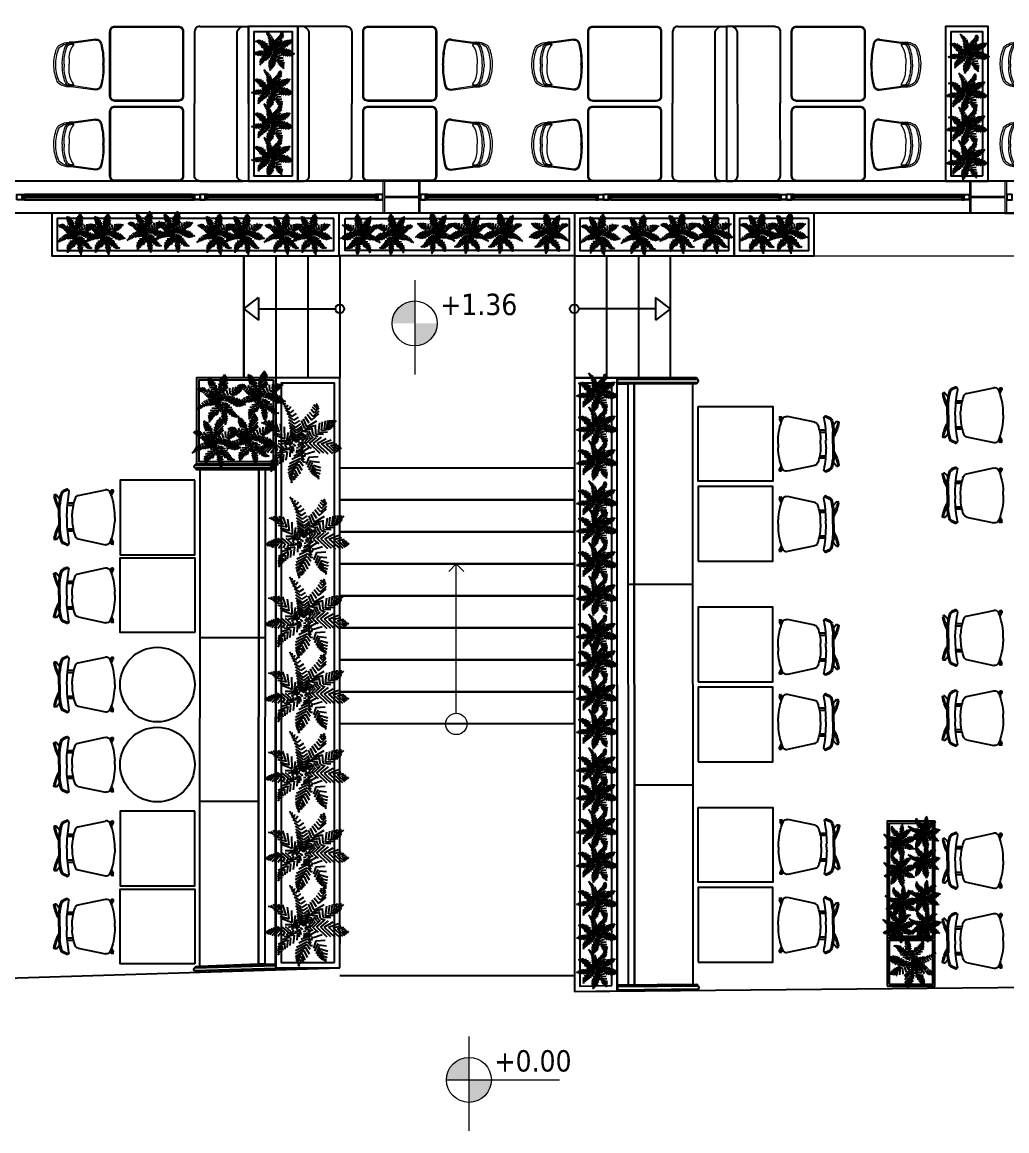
# Model space of a CAD drawing. Header units: centimetres. Extents: x 4865 to 155105, y -10632 to -8826.
# Drawn here: x 5739 to 6662, y -10616 to -9576 of the extents above; entities that cross this region are included whole.
import ezdxf

# ---------------------------------------------------------------- set-up
doc = ezdxf.new("R2010")
doc.units = ezdxf.units.CM
doc.header["$MEASUREMENT"] = 0
for name, color, linetype, lineweight in [('ahsap', 34, 'Continuous', 13), ('banko cam', 130, 'Continuous', 9), ('kontra-tefriş', 205, 'Continuous', 18), ('metraj', 7, 'Continuous', 5), ('çıktı', 255, 'Continuous', 5)]:
    doc.layers.add(name, color=color, linetype=linetype, lineweight=lineweight)
for name, color, linetype, true_color in [('As Built', 7, 'Continuous', 0x5a5a5a), ('Kontra-Cam', 7, 'Continuous', 0xd6cdb8), ('Kontra_Gorunus Cizgi', 7, 'Continuous', 0x9a907e), ('Kontra_Mobilya', 7, 'Continuous', 0x5e5572), ('Kontra_Profil', 7, 'Continuous', 0x6d787c), ('Kontra_Seramik', 7, 'Continuous', 0x455d73)]:
    doc.layers.add(name, color=color, linetype=linetype, true_color=true_color)
doc.styles.get("Standard").update_dxf_attribs({"font": 'tahoma.ttf'})

# ---------------------------------------------------------------- blocks, each defined once
blk = doc.blocks.new('dfgrg')
at = {"color": 129, "true_color": 0x365941}
for p, q in [((97840.6, -49006.2), (97840.3, -49003.9)), ((97842, -49007.6), (97841.4, -49004.4)), ((97843.5, -49009.5), (97843, -49004.9)), ((97844.7, -49012.1), (97844.5, -49005.6)), ((97863.3, -49011), (97859.9, -49006.3)), ((97863.7, -49008.5), (97861.3, -49005)), ((97864, -49006.5), (97862.1, -49003.6)), ((97863.3, -49011), (97865.9, -49006.6)), ((97863.7, -49008.5), (97865.5, -49005.8)), ((97864.4, -49002.8), (97864.3, -49006.7)), ((97838.8, -49007.4), (97838.8, -49007.4)), ((97842.1, -49007.6), (97838.8, -49007.4)), ((97843.6, -49009.6), (97839.6, -49009.3)), ((97844.7, -49012.3), (97840.3, -49012.1)), ((97846.2, -49015.2), (97841.1, -49014.9)), ((97846.2, -49015.1), (97846.5, -49007.4)), ((97847.5, -49018.8), (97848.1, -49009.4)), ((97848.9, -49026.2), (97851.6, -49015.6)), ((97860.3, -49022.2), (97854.7, -49015)), ((97861, -49018.9), (97856, -49012.5)), ((97861.9, -49016), (97857.3, -49010)), ((97862.6, -49013.5), (97858.6, -49007.9)), ((97858.6, -49007.9), (97858.6, -49007.9)), ((97860.3, -49022.2), (97865.9, -49015.8)), ((97861, -49018.9), (97866.1, -49011.9)), ((97861.9, -49016), (97866.2, -49009.8)), ((97862.6, -49013.5), (97866.2, -49008.1)), ((97884.7, -49018.4), (97885.5, -49017.2)), ((97815.8, -49025.8), (97819.6, -49026.2)), ((97819.9, -49026.3), (97818.1, -49026.9)), ((97819.9, -49026.3), (97818.6, -49024.9)), ((97822.7, -49026.7), (97819.9, -49027.5)), ((97822.7, -49026.5), (97821.6, -49024.2)), ((97825.3, -49027.1), (97821.6, -49028.3)), ((97825.3, -49027), (97824.8, -49023.4)), ((97828.9, -49027.9), (97829.1, -49023.8)), ((97832.3, -49029.2), (97833.3, -49024.2)), ((97836, -49030.4), (97836.9, -49025.5)), ((97839, -49032.2), (97840.2, -49026.7)), ((97847.5, -49018.8), (97841, -49018)), ((97848.1, -49022.2), (97841.1, -49020.7)), ((97841.2, -49025.7), (97841.3, -49025.7)), ((97848.7, -49028.9), (97841.2, -49025.7)), ((97848.9, -49026.2), (97841.3, -49023.1)), ((97848.7, -49031.6), (97853.1, -49024.9)), ((97848.8, -49029), (97852.9, -49020.4)), ((97858.5, -49027.3), (97853, -49023.6)), ((97859.5, -49024.8), (97853.4, -49019.3)), ((97857.6, -49029.3), (97853.4, -49027.5)), ((97858.5, -49027.3), (97862.8, -49025.2)), ((97859.5, -49024.8), (97864.8, -49020)), ((97861.6, -49035.8), (97862.3, -49026.8)), ((97864.2, -49033.1), (97865.4, -49023.5)), ((97866.8, -49030.6), (97869.4, -49021.2)), ((97869.7, -49027.9), (97873.8, -49018.8)), ((97869.8, -49027.8), (97883.7, -49027)), ((97873.2, -49025.1), (97877.2, -49018.3)), ((97873.2, -49025), (97885, -49024.6)), ((97876.8, -49023), (97880, -49017.6)), ((97876.8, -49022.8), (97885.7, -49022.7)), ((97880.1, -49020.6), (97882.1, -49017.6)), ((97880.2, -49020.6), (97886.1, -49021.1)), ((97882.6, -49019.5), (97886.4, -49017.7)), ((97882.6, -49019.5), (97883.7, -49017.7)), ((97882.6, -49019.5), (97886.3, -49019.9)), ((97885, -49024.6), (97885, -49024.6)), ((97828.9, -49028), (97824, -49029.2)), ((97832.3, -49029.2), (97827.1, -49030.4)), ((97835.9, -49030.5), (97829.8, -49031.7)), ((97839, -49032.3), (97832.1, -49033.5)), ((97842, -49033.9), (97834.2, -49035.4)), ((97844.4, -49035.4), (97836.3, -49036.9)), ((97846.3, -49036.9), (97838.2, -49038.3)), ((97841.9, -49034.1), (97842.9, -49028.3)), ((97848.6, -49031.7), (97844.4, -49029.5)), ((97844.4, -49035.4), (97845.2, -49030.2)), ((97846.3, -49036.9), (97847.1, -49031.8)), ((97848, -49038.5), (97848.7, -49032.9)), ((97853.4, -49028.9), (97848.7, -49032.8)), ((97852.9, -49033.2), (97849.3, -49034.3)), ((97849.3, -49034.3), (97849.3, -49034.3)), ((97849.5, -49039.9), (97849.7, -49034.8)), ((97852.5, -49035.4), (97850.3, -49035.6)), ((97850.8, -49041), (97850.9, -49036.5)), ((97851.8, -49042), (97851.9, -49037.5)), ((97853.8, -49038.1), (97852.1, -49036.6)), ((97854.3, -49036.7), (97852.2, -49035.3)), ((97855, -49035.2), (97852.7, -49034)), ((97855.9, -49033.4), (97853.2, -49032.2)), ((97856.8, -49031.4), (97853.3, -49030)), ((97853.8, -49038), (97855.6, -49038.2)), ((97854.3, -49036.7), (97856, -49036.9)), ((97855, -49035.2), (97856.5, -49035.6)), ((97856.3, -49042.7), (97855.6, -49037.9)), ((97855.9, -49033.4), (97857.6, -49033.5)), ((97856.8, -49031.4), (97858.6, -49031.4)), ((97857.7, -49040.8), (97857.5, -49032.9)), ((97857.6, -49029.3), (97860.2, -49029.4)), ((97857.6, -49033.5), (97857.6, -49033.5)), ((97858.6, -49031.4), (97858.6, -49031.4)), ((97859.4, -49038.5), (97859.8, -49029.7)), ((97859.7, -49038.3), (97866.2, -49037.8)), ((97875.5, -49035.2), (97862, -49035.4)), ((97864.2, -49033), (97877.2, -49032.5)), ((97866.6, -49044.5), (97870.3, -49037)), ((97866.8, -49030.5), (97880.7, -49030.2)), ((97825.5, -49048.8), (97819.3, -49047.7)), ((97829.1, -49048.1), (97821.3, -49045.7)), ((97829.9, -49047.9), (97824.3, -49052.4)), ((97833.7, -49047.8), (97824.6, -49043.4)), ((97834.3, -49047.7), (97827.1, -49052.4)), ((97838.1, -49048.5), (97829.3, -49041.8)), ((97842.5, -49048.9), (97834.2, -49041.1)), ((97845, -49048.8), (97840.1, -49042)), ((97848, -49038.5), (97840.2, -49039.9)), ((97849.5, -49039.9), (97841.6, -49041.3)), ((97850.8, -49041), (97843, -49042.3)), ((97846.5, -49048.4), (97843.9, -49043.5)), ((97851.8, -49042), (97844.1, -49043.4)), ((97847.6, -49047.9), (97845.7, -49044.4)), ((97852.3, -49043.3), (97846.4, -49044.2)), ((97849, -49047.1), (97846.4, -49053.4)), ((97849.6, -49046.3), (97848.2, -49044.5)), ((97850, -49046.5), (97849.4, -49050.6)), ((97849.5, -49044.8), (97849.5, -49044.8)), ((97852.5, -49046.2), (97851.4, -49047.6)), ((97852.3, -49043.3), (97852.6, -49038.6)), ((97852.5, -49046.4), (97854.2, -49047)), ((97853.3, -49041.6), (97855.3, -49041.5)), ((97855.4, -49044.4), (97854.8, -49042.3)), ((97855.4, -49044.3), (97857.6, -49043.8)), ((97857.3, -49045.6), (97856.2, -49047.4)), ((97856.5, -49042.6), (97859.3, -49042.4)), ((97857.6, -49040.6), (97861.4, -49040.4)), ((97859.9, -49046.1), (97857.9, -49049.3)), ((97858.4, -49045.6), (97861, -49046)), ((97860.8, -49046.8), (97858.9, -49050.8)), ((97859, -49044.4), (97859.4, -49042)), ((97862.2, -49047.7), (97859.7, -49054.2)), ((97860.2, -49044.2), (97860.6, -49040.8)), ((97860.3, -49044.1), (97862, -49046)), ((97860.8, -49046.8), (97864.1, -49046.5)), ((97861.4, -49040.4), (97861.4, -49040.4)), ((97861.4, -49040.4), (97861.4, -49040.4)), ((97862.2, -49047.7), (97866.9, -49047.9)), ((97862.6, -49044.2), (97863.9, -49046.5)), ((97862.8, -49044.3), (97864.2, -49038.4)), ((97865.3, -49044.5), (97867.1, -49048)), ((97870.3, -49045.1), (97876.1, -49038.5)), ((97870.3, -49045.1), (97873.5, -49051.7)), ((97873.4, -49045.8), (97876.4, -49052.9)), ((97874.9, -49046), (97880.6, -49041.4)), ((97876.1, -49046.4), (97879.1, -49053.7)), ((97878.6, -49047.2), (97881.7, -49054.2)), ((97878.7, -49047.4), (97885, -49044.1)), ((97881.1, -49048), (97883.7, -49054.3)), ((97882.6, -49048.8), (97886.9, -49046.3)), ((97885, -49044.1), (97884.7, -49044)), ((97815.8, -49053.8), (97819.3, -49051.4)), ((97819.8, -49051.4), (97817.2, -49051.5)), ((97822.4, -49050), (97818, -49049.6)), ((97819.5, -49051.4), (97818.3, -49053.2)), ((97818.3, -49053.2), (97818.3, -49053.2)), ((97823, -49049.4), (97820.1, -49052.6)), ((97821.3, -49052.6), (97821.3, -49052.6)), ((97825.7, -49048.6), (97822.2, -49052.6)), ((97838.2, -49048.5), (97830.4, -49052.7)), ((97842.5, -49049), (97832.5, -49053.4)), ((97846.6, -49057.6), (97837.9, -49058.5)), ((97845.2, -49049), (97839.4, -49054.8)), ((97848, -49055.6), (97840.9, -49056)), ((97841.7, -49055.3), (97841.7, -49055.3)), ((97846.8, -49048.7), (97843.2, -49054.8)), ((97846.5, -49057.7), (97847.3, -49061.1)), ((97849.2, -49053.3), (97846.6, -49053.2)), ((97852.3, -49055.8), (97846.7, -49063.6)), ((97848, -49055.6), (97848.2, -49058.8)), ((97852.7, -49052.1), (97848.6, -49058.1)), ((97849.2, -49053.3), (97849.4, -49056.2)), ((97852.9, -49050), (97850.4, -49053.3)), ((97852.7, -49048.5), (97850.7, -49051.1)), ((97852.2, -49055.9), (97857.1, -49062.2)), ((97852.6, -49048.6), (97856.2, -49051.1)), ((97852.7, -49052.1), (97857.4, -49057.4)), ((97852.9, -49050), (97856.7, -49053.5)), ((97863.6, -49049.1), (97860.5, -49058)), ((97865.5, -49051.5), (97861.9, -49062.5)), ((97866.8, -49053.7), (97863.5, -49065.3)), ((97863.6, -49049.1), (97868.9, -49049.8)), ((97867.9, -49056.7), (97865.2, -49067.6)), ((97865.6, -49051.3), (97870.2, -49051.8)), ((97866.9, -49053.6), (97872.2, -49054.6)), ((97867.9, -49056.6), (97874.4, -49058.3)), ((97870, -49051.6), (97871.3, -49050.5)), ((97880.1, -49054.2), (97880.1, -49054.2)), ((97883.3, -49049), (97885.4, -49054.3)), ((97885.3, -49050), (97888.8, -49048.7)), ((97885.4, -49049.9), (97887.2, -49054)), ((97887.7, -49051.1), (97891.4, -49053.2)), ((97887.7, -49051.1), (97888.7, -49053.6)), ((97888.8, -49048.7), (97888.8, -49048.7)), ((97889, -49051.7), (97890.2, -49051.1)), ((97834.6, -49069), (97831.5, -49070.2)), ((97835.8, -49067.2), (97831.8, -49069)), ((97837.6, -49065.6), (97832.5, -49067)), ((97839.4, -49063.5), (97833.4, -49065.2)), ((97833.4, -49065.2), (97833.4, -49065.2)), ((97841.5, -49061.7), (97834.5, -49063.3)), ((97834.6, -49069), (97834.5, -49072.8)), ((97843.9, -49060), (97835.3, -49061.2)), ((97835.8, -49067.2), (97835.9, -49071.8)), ((97836, -49060.6), (97836, -49060.6)), ((97837.6, -49065.6), (97837.8, -49071.2)), ((97839.4, -49063.5), (97839.7, -49069.8)), ((97841.5, -49061.7), (97842.4, -49067.6)), ((97843.9, -49060), (97845.2, -49064.1)), ((97851, -49059.8), (97846.8, -49067.7)), ((97851, -49063.4), (97847.8, -49072.7)), ((97851.2, -49067.4), (97849.3, -49074.6)), ((97851, -49063.2), (97855.4, -49068.8)), ((97851.2, -49067.5), (97855.1, -49071.3)), ((97851.7, -49060), (97856.2, -49065.6)), ((97863.5, -49065.3), (97863.5, -49065.3)), ((97868.6, -49059.6), (97867.1, -49069.6)), ((97868.6, -49059.6), (97875.6, -49062)), ((97869.5, -49062.8), (97868.9, -49070.7)), ((97869.5, -49062.9), (97875.6, -49065.1)), ((97870.7, -49065.5), (97870.3, -49071.6)), ((97870.7, -49065.5), (97875.8, -49067.2)), ((97872.2, -49068.2), (97872, -49072.5)), ((97872.2, -49068.2), (97875.8, -49069.1)), ((97833.3, -49070.6), (97830.8, -49074)), ((97833.3, -49070.6), (97831.2, -49071.6)), ((97831.6, -49073), (97831.3, -49074.1)), ((97833.3, -49070.6), (97833, -49073.5)), ((97851.6, -49071.1), (97850.4, -49076.3)), ((97852.3, -49073.9), (97851.5, -49077.5)), ((97851.6, -49071.1), (97854.7, -49073.3)), ((97852.4, -49073.7), (97854.8, -49075.2)), ((97853, -49076.1), (97852.7, -49078.6)), ((97853, -49076.1), (97854.8, -49079.9)), ((97853, -49076.3), (97854.8, -49076.8)), ((97854.2, -49078.7), (97855.1, -49079)), ((97873.5, -49070.6), (97873.2, -49072.9)), ((97873.3, -49069.5), (97875.7, -49069.8)), ((97873.5, -49070.6), (97875.5, -49073.7)), ((97874.8, -49072.7), (97876.1, -49073.3))]:
    blk.add_line(p, q, dxfattribs=at)
blk = doc.blocks.new('S2')
at = {"layer": 'kontra-tefriş'}
for p, q in [((-11.4, 0), (-6, 0)), ((-6, 6.4), (-7.8, 6.4)), ((-6, 4.7), (-7.8, 4.7)), ((-6, 6.4), (-3.6, 6.4)), ((-6, 4.7), (-3.6, 4.7)), ((0, 0), (-6, 0)), ((-29.6, -24.6), (-26.8, -4.2)), ((-28.6, -24.7), (-25.8, -4.3)), ((-26.8, -4.2), (-26.6, -0.2)), ((17.3, -24.7), (14.4, -4.3)), ((15.4, -4.2), (15.3, -0.2)), ((18.3, -24.6), (15.4, -4.2)), ((-6.9, -32.7), (-6.8, -32.7)), ((-5.4, -31.7), (-6.7, -31.7)), ((-5.4, -32.7), (-6.7, -32.7)), ((-5.4, -31.7), (-2.2, -31.7)), ((-5.4, -32.7), (-2.2, -32.7))]:
    blk.add_line(p, q, dxfattribs=at)
for centre, radius, start, end in [((-18.2, 4.9), 7.08, 107.1637, 149.8246), ((-5.1, -29.9), 44.3, 90.3136, 109.9727), ((-5.1, -30), 42.6, 90.3159, 110.0702), ((-5.6, -26.5), 40.8, 69.1846, 89.6662), ((-5.6, -26.5), 39.1, 69.0525, 89.663), ((6.8, 4.9), 7.08, 30.1754, 72.8363), ((-9.2, -0.3), 17.4, 149.8246, 179.7195), ((-9.7, -2), 16.2, 143.6591, 188.0232), ((-20.1, -1.6), 5.36, 154.2435, 207.0789), ((-20.8, -0.4), 4.28, 110.4223, 164.0764), ((-20.4, -2), 4.28, 110.5968, 173.0517), ((-11.4, -21), 21, 90, 126.0116), ((-18.2, 4.9), 5.36, 107.1637, 149.8246), ((-6.8, -38.1), 44.5, 91.2998, 110.4223), ((-6.8, -38.1), 42.9, 91.2998, 110.5968), ((-4.6, -38.1), 44.5, 69.5777, 88.7002), ((-4.6, -38.1), 42.9, 69.4032, 88.7002), ((6.8, 4.9), 5.36, 30.1754, 72.8363), ((9, -2), 4.28, 6.9483, 69.4032), ((9.5, -0.4), 4.28, 15.9236, 69.5777), ((-1.6, -2), 16.2, 351.9768, 36.3409), ((-2.1, -0.3), 17.4, 0.2805, 30.1754), ((8.8, -1.6), 5.36, 332.9211, 25.7565), ((-2.9, -43), 45, 119.4604, 120.6303), ((-24.3, -3.5), 0.826, 224.4323, 318.4485), ((-20.8, -2.4), 3.89, 165.784, 208.1186), ((0, -21), 21, 53.9884, 90), ((12.9, -3.5), 0.826, 221.5515, 315.5677), ((9.5, -2.4), 3.89, 331.8814, 14.216), ((-8.5, -43), 45, 59.3697, 60.5396), ((-24.3, -25.2), 5.42, 173.5544, 256.3464), ((-24.3, -25.2), 4.42, 173.5544, 256.3464), ((-6.9, 46.4), 79.1, 256.3464, 270.1225), ((-6.9, 46.4), 78.1, 256.3464, 270.1225), ((-2, 27.2), 58.9, 269.8679, 285.74), ((-2, 27.2), 59.8, 269.868, 285.7097), ((12.9, -25.2), 4.42, 283.6536, 6.4456), ((12.9, -25.2), 5.42, 283.6536, 6.4456)]:
    blk.add_arc(centre, radius, start, end, dxfattribs=at)
blk = doc.blocks.new('fdsfs')
at = {"color": 0, "linetype": 'ByBlock'}
for p, q in [((5557, 224.4), (5602.5, 224.4)), ((5647.9, 224.4), (5602.4, 224.4)), ((5556.9, 79.4), (5596.9, 79.4)), ((5647.9, 79.4), (5607.9, 79.4))]:
    blk.add_line(p, q, dxfattribs=at)
for points in [[(5556.9, 224.4), (5557, 224.4, 0.414214), (5552, 219.4), (5552, 152.3)], [(5602.4, 79.4), (5596.9, 79.4, -0.414214), (5591.9, 84.4), (5591.9, 84.4), (5592, 219.4, -0.292623), (5598, 224.4), (5602.5, 224.4)], [(5602.4, 79.4), (5607.9, 79.4, 0.414214), (5612.9, 84.4), (5612.9, 84.4), (5612.9, 219.4, 0.292623), (5606.9, 224.4), (5602.4, 224.4)], [(5648, 224.4), (5647.9, 224.4, -0.414214), (5652.9, 219.4), (5652.9, 152.3)], [(5556.8, 79.4), (5556.9, 79.4, -0.414214), (5551.9, 84.4), (5552, 152.3)], [(5648, 79.4), (5647.9, 79.4, 0.414214), (5652.9, 84.4), (5652.9, 152.3)]]:
    blk.add_lwpolyline(points, format="xyb", dxfattribs=at)
for points in [[(5602.5, 224.4), (5602.4, 79.4)], [(5602.4, 224.4), (5602.4, 79.4)]]:
    blk.add_lwpolyline(points, dxfattribs=at)
at = {"layer": 'ahsap'}
for points in [[(5472, 219.4, -0.414214), (5477, 224.4), (5537, 224.4, -0.414214), (5542, 219.4), (5542, 159.4, -0.414214), (5537, 154.4), (5477, 154.4, -0.414214), (5472, 159.4)], [(5473, 219.4, -0.414214), (5477, 223.4), (5537, 223.4, -0.414214), (5541, 219.4), (5541, 159.4, -0.414214), (5537, 155.4), (5477, 155.4, -0.414214), (5473, 159.4)], [(5662.9, 219.4, -0.414214), (5667.9, 224.4), (5727.9, 224.4, -0.414214), (5732.9, 219.4), (5732.9, 159.4, -0.414214), (5727.9, 154.4), (5667.9, 154.4, -0.414214), (5662.9, 159.4)], [(5663.9, 219.4, -0.414214), (5667.9, 223.4), (5727.9, 223.4, -0.414214), (5731.9, 219.4), (5731.9, 159.4, -0.414214), (5727.9, 155.4), (5667.9, 155.4, -0.414214), (5663.9, 159.4)], [(5472, 144.4, -0.414214), (5477, 149.4), (5537, 149.4, -0.414214), (5542, 144.4), (5542, 84.4, -0.414214), (5537, 79.4), (5477, 79.4, -0.414214), (5472, 84.4)], [(5473, 144.4, -0.414214), (5477, 148.4), (5537, 148.4, -0.414214), (5541, 144.4), (5541, 84.4, -0.414214), (5537, 80.4), (5477, 80.4, -0.414214), (5473, 84.4)], [(5662.9, 144.4, -0.414214), (5667.9, 149.4), (5727.9, 149.4, -0.414214), (5732.9, 144.4), (5732.9, 84.4, -0.414214), (5727.9, 79.4), (5667.9, 79.4, -0.414214), (5662.9, 84.4)], [(5663.9, 144.4, -0.414214), (5667.9, 148.4), (5727.9, 148.4, -0.414214), (5731.9, 144.4), (5731.9, 84.4, -0.414214), (5727.9, 80.4), (5667.9, 80.4, -0.414214), (5663.9, 84.4)]]:
    blk.add_lwpolyline(points, format="xyb", close=True, dxfattribs=at)
at = {"layer": 'çıktı', "xscale": -1, "rotation": 90}
for p in [(5434.3, 182.9), (5434.3, 107.9)]:
    blk.add_blockref('S2', p, dxfattribs=at)
at = {"layer": 'çıktı', "rotation": 270}
for p in [(5770.6, 182.9), (5770.6, 107.9)]:
    blk.add_blockref('S2', p, dxfattribs=at)
blk = doc.blocks.new('dgrgg')
at = {"layer": 'Kontra_Mobilya'}
for p, q in [((97989.1, -49735.6), (97989.1, -49734.2)), ((98030.9, -49735.6), (98030.9, -49734.2)), ((97983.8, -49745.4), (97985.3, -49741.9)), ((97984.5, -49746.1), (97986.3, -49742.3)), ((97989.1, -49735.6), (97992.8, -49738.6)), ((98009.9, -49737.9), (97998.9, -49737.9)), ((98009.9, -49738.9), (97998.9, -49738.9)), ((98009.9, -49737.9), (98021.2, -49737.9)), ((98009.9, -49738.9), (98021.2, -49738.9)), ((98030.9, -49735.6), (98027.3, -49738.6)), ((98035.5, -49746.1), (98033.8, -49742.3)), ((98036.3, -49745.4), (98034.7, -49741.9)), ((97984.6, -49747.2), (97984, -49746.5)), ((97996.9, -49751.7), (97996.9, -49745.9)), ((97998.9, -49751.3), (97998.9, -49745.8)), ((98009.9, -49745.4), (98006.6, -49745.4)), ((98009.9, -49750.4), (98006.6, -49750.4)), ((98009.9, -49745.4), (98013.4, -49745.4)), ((98009.9, -49750.4), (98013.4, -49750.4)), ((98021.1, -49751.3), (98021.1, -49745.8)), ((98023.1, -49751.7), (98023.1, -49745.9)), ((98035.4, -49747.2), (98036.1, -49746.5)), ((97989.8, -49756), (97984.3, -49781.6)), ((98030.3, -49756), (98035.7, -49781.6)), ((97986.2, -49785.9), (97984.8, -49787.3)), ((98033.9, -49785.9), (98035.3, -49787.3)), ((97984.7, -49788.8), (97984.7, -49787.4)), ((97988.2, -49786.7), (97984.8, -49788.6)), ((97984.9, -49789), (97986.4, -49789)), ((97989.8, -49787.3), (97986.4, -49788.9)), ((98009.9, -49790.4), (98006.2, -49790.4)), ((98009.9, -49790.4), (98013.9, -49790.4)), ((98030.3, -49787.3), (98033.6, -49788.9)), ((98031.9, -49786.7), (98035.3, -49788.6)), ((98035.2, -49789), (98033.7, -49789)), ((98035.4, -49788.8), (98035.4, -49787.4))]:
    blk.add_line(p, q, dxfattribs=at)
for centre, radius, start, end in [((97990.3, -49734.5), 1.19, 97.4352, 163.991), ((97983.7, -49770.7), 36.9, 62.8011, 81.6139), ((97983.7, -49770.7), 37.9, 59.9944, 80.318), ((98036.3, -49770.7), 37.9, 99.682, 120.0056), ((98036.3, -49770.7), 36.9, 98.3861, 117.1989), ((98029.8, -49734.5), 1.19, 16.009, 82.5648), ((97989, -49743.6), 4, 105.2244, 155.4874), ((97989, -49743.6), 3, 105.2244, 155.4874), ((98002.7, -49794.1), 56.4, 93.945, 105.2244), ((98002.7, -49794.1), 55.4, 93.945, 105.2244), ((98017.3, -49794.1), 55.4, 74.7756, 86.055), ((98017.3, -49794.1), 56.4, 74.7756, 86.055), ((98031.1, -49743.6), 3, 24.5126, 74.7756), ((98031.1, -49743.6), 4, 24.5126, 74.7756), ((97984.7, -49745.8), 1, 155.4874, 225), ((97985.4, -49746.5), 1, 155.4874, 280.696), ((98008.8, -49870.1), 124.8, 90.9946, 100.696), ((97993.7, -49756.9), 4, 109.5539, 167.9986), ((98008.3, -49797.9), 47.5, 91.9986, 109.5539), ((98011.3, -49870.1), 124.8, 79.304, 89.0054), ((98011.8, -49797.9), 47.5, 70.4461, 88.0014), ((98026.4, -49756.9), 4, 12.0014, 70.4461), ((98034.6, -49746.5), 1, 259.304, 24.5126), ((98035.4, -49745.8), 1, 315, 24.5126), ((97988.3, -49782.5), 4, 167.9986, 247.4344), ((98008, -49734.9), 55.5, 247.4344, 268.1009), ((98012, -49734.9), 55.5, 271.8991, 292.5656), ((98031.8, -49782.5), 4, 292.5656, 12.0014), ((97984.9, -49787.4), 0.2, 135, 180), ((97984.9, -49788.8), 0.2, 118.8237, 270), ((97986.4, -49788.8), 0.2, 270, 295.7946), ((98033.7, -49788.8), 0.2, 244.2054, 270), ((98035.2, -49788.8), 0.2, 270, 61.1763), ((98035.2, -49787.4), 0.2, 0, 45)]:
    blk.add_arc(centre, radius, start, end, dxfattribs=at)

msp = doc.modelspace()

# ---------------------------------------------------------------- hatches: boundary and pattern name
at = {"layer": 'banko cam'}
for points in [[(6106.65, -9837.77, 0.4142136), (6085.56, -9858.86), (6106.65, -9858.86)], [(6127.74, -9858.86), (6106.65, -9858.86), (6106.65, -9879.95, 0.4142136)], [(6157.55, -10546.81, 0.4142136), (6136.46, -10567.9), (6157.55, -10567.9)], [(6178.64, -10567.9), (6157.55, -10567.9), (6157.55, -10588.99, 0.4142136)]]:
    msp.add_hatch(color=0, dxfattribs=at).paths.add_polyline_path(points)

# ---------------------------------------------------------------- linework, layer by layer
at = {"layer": 'ahsap'}
for points in [[(5890.23, -9585.43, 0.4142136), (5885.23, -9580.43), (5825.23, -9580.43, 0.4142136), (5820.23, -9585.43), (5820.23, -9645.43, 0.4142136), (5825.23, -9650.43), (5885.23, -9650.43, 0.4142136), (5890.23, -9645.43)], [(6127.63, -9585.43, 0.4142136), (6122.63, -9580.43), (6062.63, -9580.43, 0.4142136), (6057.63, -9585.43), (6057.63, -9645.43, 0.4142136), (6062.63, -9650.43), (6122.63, -9650.43, 0.4142136), (6127.63, -9645.43)], [(5889.23, -9585.43, 0.4142136), (5885.23, -9581.43), (5825.23, -9581.43, 0.4142136), (5821.23, -9585.43), (5821.23, -9645.43, 0.4142136), (5825.23, -9649.43), (5885.23, -9649.43, 0.4142136), (5889.23, -9645.43)], [(6126.63, -9585.43, 0.4142136), (6122.63, -9581.43), (6062.63, -9581.43, 0.4142136), (6058.63, -9585.43), (6058.63, -9645.43, 0.4142136), (6062.63, -9649.43), (6122.63, -9649.43, 0.4142136), (6126.63, -9645.43)], [(5890.23, -9660.43, 0.4142136), (5885.23, -9655.43), (5825.23, -9655.43, 0.4142136), (5820.23, -9660.43), (5820.23, -9720.43, 0.4142136), (5825.23, -9725.43), (5885.23, -9725.43, 0.4142136), (5890.23, -9720.43)], [(5889.23, -9660.43, 0.4142136), (5885.23, -9656.43), (5825.23, -9656.43, 0.4142136), (5821.23, -9660.43), (5821.23, -9720.43, 0.4142136), (5825.23, -9724.43), (5885.23, -9724.43, 0.4142136), (5889.23, -9720.43)], [(6127.63, -9660.43, 0.4142136), (6122.63, -9655.43), (6062.63, -9655.43, 0.4142136), (6057.63, -9660.43), (6057.63, -9720.43, 0.4142136), (6062.63, -9725.43), (6122.63, -9725.43, 0.4142136), (6127.63, -9720.43)], [(6126.63, -9660.43, 0.4142136), (6122.63, -9656.43), (6062.63, -9656.43, 0.4142136), (6058.63, -9660.43), (6058.63, -9720.43, 0.4142136), (6062.63, -9724.43), (6122.63, -9724.43, 0.4142136), (6126.63, -9720.43)]]:
    msp.add_lwpolyline(points, format="xyb", close=True, dxfattribs=at)
at = {"layer": 'ahsap', "flags": 128}
msp.add_lwpolyline([(6481.44, -9755.44), (6481.44, -9795.44), (7392.79, -9795.44), (7392.79, -9755.44), (6481.44, -9755.44)], dxfattribs=at)
at = {"layer": 'As Built'}
for p, q in [((7392.79, -9725.44), (4897.11, -9725.44)), ((7392.79, -9755.44), (4864.65, -9755.44)), ((6036.44, -9755.44), (5561.94, -9755.44)), ((6629.44, -9755.44), (6256.44, -9755.44)), ((6660.19, -9755.44), (7173.94, -9755.44)), ((5946.39, -9795.44), (5946.39, -9909.94)), ((5946.39, -9909.94), (5946.39, -9795.44)), ((5946.39, -9795.44), (5946.39, -9909.94)), ((5946.39, -9909.94), (5946.39, -9795.44)), ((5976.39, -9795.44), (5976.39, -9909.94)), ((5976.39, -9795.44), (5976.39, -9909.94)), ((5976.39, -9795.44), (5976.39, -9909.94)), ((5976.39, -9795.44), (5976.39, -9909.94)), ((6006.39, -9795.44), (6006.39, -9909.94)), ((6006.39, -9795.44), (6006.39, -9909.94)), ((6006.39, -9795.44), (6006.39, -9909.94)), ((6006.39, -9795.44), (6006.39, -9909.94)), ((6036.39, -9795.44), (6036.39, -9909.94)), ((6036.39, -9795.44), (6036.39, -9909.94)), ((6036.39, -9795.44), (6036.39, -9909.94)), ((6036.39, -9795.44), (6036.39, -9909.94)), ((6256.44, -9795.44), (6256.44, -9909.94)), ((6256.44, -9795.44), (6256.44, -9909.94)), ((6256.44, -9795.44), (6256.44, -9909.94)), ((6256.44, -9795.44), (6256.44, -9909.94)), ((6286.44, -9795.44), (6286.44, -9909.94)), ((6286.44, -9795.44), (6286.44, -9909.94)), ((6286.44, -9795.44), (6286.44, -9909.94)), ((6286.44, -9795.44), (6286.44, -9909.94)), ((6316.44, -9795.44), (6316.44, -9909.94)), ((6316.44, -9795.44), (6316.44, -9909.94)), ((6316.44, -9795.44), (6316.44, -9909.94)), ((6316.44, -9795.44), (6316.44, -9909.94)), ((6346.44, -9909.94), (6346.44, -9795.44)), ((5946.39, -9845.16), (5960.29, -9834.63, 0)), ((5960.29, -9834.63, 0), (5960.29, -9855.69, 0)), ((6346.44, -9845.16), (6332.54, -9834.63, 0)), ((6332.54, -9834.63, 0), (6332.54, -9855.69, 0)), ((5946.39, -9845.16), (5960.29, -9855.69, 0)), ((5960.29, -9845.16, 0), (6032.24, -9845.16, 0)), ((6332.54, -9845.16, 0), (6260.59, -9845.16, 0)), ((6346.44, -9845.16), (6332.54, -9855.69, 0)), ((6256.62, -9909.94), (6346.44, -9909.94)), ((6256.62, -9909.94), (6346.44, -9909.94)), ((6256.62, -9909.94), (6346.44, -9909.94)), ((6256.62, -9909.94), (6346.44, -9909.94)), ((6256.62, -9909.94), (6346.44, -9909.94)), ((6256.62, -9909.94), (6346.44, -9909.94)), ((6036.35, -10429.95), (6036.35, -10439.95)), ((6036.44, -10469.97), (6257.17, -10469.97)), ((6036.44, -10469.97), (6257.17, -10469.97)), ((6256.44, -10484.94), (8536.44, -10464.49)), ((6256.44, -10484.94), (8536.44, -10464.49)), ((6256.44, -10484.94), (8536.44, -10464.49)), ((6256.44, -10484.94), (8536.44, -10464.49)), ((6256.44, -10484.94), (8536.44, -10464.49)), ((6256.44, -10484.94), (8536.44, -10464.49)), ((6256.44, -10484.94), (8536.44, -10464.49)), ((6256.44, -10484.94), (8536.44, -10464.49)), ((6256.62, -10468.05), (6256.62, -10468.92)), ((6256.62, -10468.05), (6256.62, -10468.92))]:
    msp.add_line(p, q, dxfattribs=at)
at = {"layer": 'As Built', "flags": 128}
for points in [[(6256.39, -10024.24), (6036.44, -10024.24), (6036.44, -9994.24), (6256.39, -9994.24), (6256.39, -10024.24)], [(6256.39, -10024.24), (6036.44, -10024.24), (6036.44, -9994.24), (6256.39, -9994.24), (6256.39, -10024.24)], [(6256.39, -10054.24), (6036.44, -10054.24), (6036.44, -10024.24), (6256.39, -10024.24), (6256.39, -10054.24)], [(6256.39, -10054.24), (6036.44, -10054.24), (6036.44, -10024.24), (6256.39, -10024.24), (6256.39, -10054.24)], [(6256.39, -10084.24), (6036.44, -10084.24), (6036.44, -10054.24), (6256.39, -10054.24), (6256.39, -10084.24)], [(6256.39, -10084.24), (6036.44, -10084.24), (6036.44, -10054.24), (6256.39, -10054.24), (6256.39, -10084.24)], [(6256.39, -10114.24), (6036.44, -10114.24), (6036.44, -10084.24), (6256.39, -10084.24), (6256.39, -10114.24)], [(6256.39, -10114.24), (6036.44, -10114.24), (6036.44, -10084.24), (6256.39, -10084.24), (6256.39, -10114.24)], [(6256.39, -10144.24), (6036.44, -10144.24), (6036.44, -10114.24), (6256.39, -10114.24), (6256.39, -10144.24)], [(6256.39, -10144.24), (6036.44, -10144.24), (6036.44, -10114.24), (6256.39, -10114.24), (6256.39, -10144.24)], [(6256.39, -10174.24), (6036.44, -10174.24), (6036.44, -10144.24), (6256.39, -10144.24), (6256.39, -10174.24)], [(6256.39, -10174.24), (6036.44, -10174.24), (6036.44, -10144.24), (6256.39, -10144.24), (6256.39, -10174.24)], [(6256.39, -10204.24), (6036.44, -10204.24), (6036.44, -10174.24), (6256.39, -10174.24), (6256.39, -10204.24)], [(6256.39, -10204.24), (6036.44, -10204.24), (6036.44, -10174.24), (6256.39, -10174.24), (6256.39, -10204.24)], [(6256.39, -10234.24), (6036.44, -10234.24), (6036.44, -10204.24), (6256.39, -10204.24), (6256.39, -10234.24)], [(6256.39, -10234.24), (6036.44, -10234.24), (6036.44, -10204.24), (6256.39, -10204.24), (6256.39, -10234.24)]]:
    msp.add_lwpolyline(points, dxfattribs=at)
at = {"layer": 'As Built'}
for centre in [(6036.39, -9845.16, 0), (6256.44, -9845.16, 0)]:
    msp.add_circle(centre, 4.15, dxfattribs=at)
at = {"layer": 'banko cam', "color": 0}
for p, q in [((6106.65, -9818.25), (6106.65, -9906.62)), ((6106.65, -9837.77), (6106.65, -9879.95)), ((6157.55, -10527.29), (6157.55, -10615.66)), ((6157.55, -10546.81), (6157.55, -10588.99)), ((6136.46, -10567.9), (6242.62, -10567.9))]:
    msp.add_line(p, q, dxfattribs=at)
for centre in [(6106.65, -9858.86), (6157.55, -10567.9)]:
    msp.add_circle(centre, 21.09, dxfattribs=at)
at = {"layer": 'Kontra-Cam'}
for points in [[(5900.28, -9740.94), (5900.28, -9739.94), (5738.61, -9739.94), (5738.61, -9740.94)], [(5910.28, -9740.94), (5910.28, -9739.94), (6071.94, -9739.94), (6071.94, -9740.94)]]:
    msp.add_lwpolyline(points, close=True, dxfattribs=at)
for points in [[(6278.61, -9740.94), (6116.94, -9740.94), (6116.94, -9739.94), (6278.61, -9739.94)], [(6288.61, -9740.94), (6450.28, -9740.94), (6450.28, -9739.94), (6288.61, -9739.94)], [(6621.94, -9740.94), (6460.28, -9740.94), (6460.28, -9739.94), (6621.94, -9739.94)]]:
    msp.add_lwpolyline(points, dxfattribs=at)
at = {"layer": 'Kontra_Gorunus Cizgi'}
for p, q in [((5898.28, -9737.94), (5740.61, -9737.94)), ((5740.61, -9742.94), (5898.28, -9742.94)), ((5912.28, -9737.94), (6069.94, -9737.94)), ((6069.94, -9742.94), (5912.28, -9742.94)), ((6118.94, -9737.94), (6265.13, -9737.94)), ((6118.94, -9737.94), (6276.61, -9737.94)), ((6265.13, -9742.94), (6118.94, -9742.94)), ((6276.61, -9742.94), (6118.94, -9742.94)), ((6448.28, -9737.94), (6290.61, -9737.94)), ((6290.61, -9742.94), (6448.28, -9742.94)), ((6448.28, -9737.94), (6302.08, -9737.94)), ((6302.08, -9742.94), (6448.28, -9742.94)), ((6462.28, -9737.94), (6593.87, -9737.94)), ((6462.28, -9737.94), (6619.94, -9737.94)), ((6593.87, -9742.94), (6462.28, -9742.94)), ((6619.94, -9742.94), (6462.28, -9742.94))]:
    msp.add_line(p, q, dxfattribs=at)
at = {"layer": 'Kontra_Mobilya'}
for p, q in [((5905.24, -9580.41), (5950.74, -9580.44)), ((6042.61, -9580.41), (5997.11, -9580.44)), ((5997.11, -9580.44), (5997.18, -9725.44)), ((5905.17, -9725.42), (5945.17, -9725.44)), ((6042.68, -9725.42), (6002.68, -9725.44)), ((6306.44, -10103.29), (6367.44, -10103.29)), ((5966.37, -10153.72), (5905.37, -10153.72)), ((6312.44, -10291.23), (6367.44, -10291.23)), ((5960.21, -10307.1), (5905.21, -10307.1))]:
    msp.add_line(p, q, dxfattribs=at)
at = {"layer": 'Kontra_Mobilya', "flags": 128}
for points in [[(5905.14, -9580.41), (5905.24, -9580.41, 0.4142136), (5900.24, -9585.41), (5900.21, -9652.57)], [(5950.68, -9725.44), (5945.17, -9725.44, -0.4142136), (5940.18, -9720.43), (5940.18, -9720.43), (5940.24, -9585.43, -0.2926226), (5946.24, -9580.43), (5950.74, -9580.44)], [(5997.18, -9725.44), (6002.68, -9725.44, 0.4142136), (6007.68, -9720.43), (6007.68, -9720.43), (6007.61, -9585.43, 0.2926226), (6001.61, -9580.43), (5997.11, -9580.44)], [(6042.71, -9580.41), (6042.61, -9580.41, -0.4142136), (6047.61, -9585.41), (6047.64, -9652.57)], [(5905.07, -9725.42), (5905.17, -9725.42, -0.4142136), (5900.18, -9720.41), (5900.21, -9652.57)], [(6042.78, -9725.42), (6042.68, -9725.42, 0.4142136), (6047.68, -9720.41), (6047.64, -9652.57)]]:
    msp.add_lwpolyline(points, format="xyb", dxfattribs=at)
for points in [[(5950.61, -9580.44), (5950.68, -9725.44)], [(5950.74, -9580.44), (5950.68, -9725.44)], [(6296.44, -9915.34), (6306.44, -9915.34), (6306.89, -10479.17), (6296.89, -10479.17), (6296.44, -9915.34)], [(5976.35, -9995.84), (5966.35, -9995.84), (5966.11, -10459.35), (5976.11, -10459.35), (5976.35, -9995.84)]]:
    msp.add_lwpolyline(points, dxfattribs=at)
for points in [[(6370.69, -9909.94), (6296.44, -9909.94), (6296.44, -9911.14), (6371.89, -9911.14, 0.4142161)], [(6371.89, -9911.14), (6296.44, -9911.14), (6296.44, -9914.14), (6371.88, -9914.14, 0.7209631)], [(6370.69, -9915.34), (6296.44, -9915.34), (6296.44, -9914.14), (6371.89, -9914.14, -0.4142161)], [(5900.91, -9991.63), (5976.35, -9991.63), (5976.35, -9994.63), (5900.91, -9994.63, -0.7209631)], [(5902.11, -9990.43), (5976.35, -9990.43), (5976.35, -9991.63), (5900.91, -9991.63, -0.4142161)], [(5902.11, -9995.84), (5976.35, -9995.84), (5976.35, -9994.64), (5900.91, -9994.64, 0.4142161)], [(5900.71, -10462.81), (5976.11, -10460.55), (5976.11, -10463.55), (5900.72, -10465.81, -0.7209631)], [(5901.92, -10461.61), (5976.11, -10459.35), (5976.11, -10460.55), (5900.72, -10462.81, -0.4142161)], [(5901.92, -10467.02), (5976.11, -10464.75), (5976.11, -10463.56), (5900.72, -10465.82, 0.4142161)], [(6371.13, -10478.51), (6296.89, -10479.17), (6296.89, -10480.37), (6372.33, -10479.71, 0.4142161)], [(6372.33, -10479.71), (6296.89, -10480.37), (6296.89, -10483.37), (6372.33, -10482.71, 0.7209631)], [(6371.13, -10483.91), (6296.89, -10484.58), (6296.89, -10483.38), (6372.33, -10482.71, -0.4142161)]]:
    msp.add_lwpolyline(points, format="xyb", close=True, dxfattribs=at)
for points in [[(6312.44, -9915.34), (6306.44, -9915.34), (6306.89, -10479.17), (6312.89, -10479.17)], [(6367.44, -9915.34), (6312.44, -9915.34), (6312.89, -10479.17), (6367.89, -10478.51)], [(5905.35, -9995.84), (5960.35, -9995.84), (5960.11, -10459.35), (5905.16, -10461.61)], [(5960.35, -9995.84), (5966.35, -9995.84), (5966.11, -10459.35), (5960.11, -10459.35)], [(5900.35, -10005.65), (5830.35, -10005.65), (5830.35, -10075.65), (5900.35, -10075.65)], [(5900.35, -10148.65), (5830.35, -10148.65), (5830.35, -10078.65), (5900.35, -10078.65)], [(5900.35, -10316.04), (5830.35, -10316.04), (5830.35, -10386.04), (5900.35, -10386.04)], [(5900.35, -10459.04), (5830.35, -10459.04), (5830.35, -10389.04), (5900.35, -10389.04)]]:
    msp.add_lwpolyline(points, close=True, dxfattribs=at)
at = {"layer": 'Kontra_Mobilya'}
for points in [[(6372.44, -9936.81), (6442.44, -9936.81), (6442.44, -10006.81), (6372.44, -10006.81)], [(6372.44, -10081.81), (6442.44, -10081.81), (6442.44, -10011.81), (6372.44, -10011.81)], [(6372.44, -10194.76), (6442.44, -10194.76), (6442.44, -10124.76), (6372.44, -10124.76)], [(6372.44, -10269.76), (6442.44, -10269.76), (6442.44, -10199.76), (6372.44, -10199.76)], [(6372.44, -10312.7), (6442.44, -10312.7), (6442.44, -10382.7), (6372.44, -10382.7)], [(6372.44, -10457.7), (6442.44, -10457.7), (6442.44, -10387.7), (6372.44, -10387.7)]]:
    msp.add_lwpolyline(points, close=True, dxfattribs=at)
for centre in [(5865.35, -10197.39), (5865.35, -10272.39)]:
    msp.add_circle(centre, 35, dxfattribs=at)
at = {"layer": 'Kontra_Profil'}
for points in [[(5733.61, -9742.94), (5733.61, -9737.94), (5738.61, -9737.94), (5738.61, -9742.94)], [(5738.61, -9739.94), (5738.61, -9737.94), (5740.61, -9737.94), (5740.61, -9739.94)], [(5740.61, -9740.94), (5740.61, -9742.94), (5738.61, -9742.94), (5738.61, -9740.94)], [(5740.46, -9738.09), (5740.46, -9739.79), (5738.76, -9739.79), (5738.76, -9738.09)], [(5740.46, -9741.09), (5740.46, -9742.79), (5738.76, -9742.79), (5738.76, -9741.09)], [(5898.28, -9739.94), (5898.28, -9737.94), (5900.28, -9737.94), (5900.28, -9739.94)], [(5898.28, -9740.94), (5898.28, -9742.94), (5900.28, -9742.94), (5900.28, -9740.94)], [(5898.43, -9739.79), (5898.43, -9738.09), (5900.13, -9738.09), (5900.13, -9739.79)], [(5898.43, -9741.09), (5898.43, -9742.79), (5900.13, -9742.79), (5900.13, -9741.09)], [(5912.28, -9739.94), (5912.28, -9737.94), (5910.28, -9737.94), (5910.28, -9739.94)], [(5912.28, -9740.94), (5912.28, -9742.94), (5910.28, -9742.94), (5910.28, -9740.94)], [(5912.13, -9739.79), (5912.13, -9738.09), (5910.43, -9738.09), (5910.43, -9739.79)], [(5912.13, -9741.09), (5912.13, -9742.79), (5910.43, -9742.79), (5910.43, -9741.09)], [(6071.94, -9739.94), (6071.94, -9737.94), (6069.94, -9737.94), (6069.94, -9739.94)], [(6069.94, -9740.94), (6069.94, -9742.94), (6071.94, -9742.94), (6071.94, -9740.94)], [(6070.09, -9738.09), (6070.09, -9739.79), (6071.79, -9739.79), (6071.79, -9738.09)], [(6070.09, -9741.09), (6070.09, -9742.79), (6071.79, -9742.79), (6071.79, -9741.09)], [(6076.94, -9742.94), (6076.94, -9737.94), (6071.94, -9737.94), (6071.94, -9742.94)], [(6076.74, -9742.74), (6076.74, -9738.14), (6072.14, -9738.14), (6072.14, -9742.74)], [(6118.94, -9739.94), (6118.94, -9737.94), (6116.94, -9737.94), (6116.94, -9739.94)], [(6118.94, -9740.94), (6118.94, -9742.94), (6116.94, -9742.94), (6116.94, -9740.94)], [(6118.79, -9739.79), (6118.79, -9738.09), (6117.09, -9738.09), (6117.09, -9739.79)], [(6118.79, -9741.09), (6118.79, -9742.79), (6117.09, -9742.79), (6117.09, -9741.09)], [(6276.61, -9739.94), (6276.61, -9737.94), (6278.61, -9737.94), (6278.61, -9739.94)], [(6276.61, -9740.94), (6276.61, -9742.94), (6278.61, -9742.94), (6278.61, -9740.94)], [(6276.76, -9739.79), (6276.76, -9738.09), (6278.46, -9738.09), (6278.46, -9739.79)], [(6276.76, -9741.09), (6276.76, -9742.79), (6278.46, -9742.79), (6278.46, -9741.09)], [(6290.61, -9739.94), (6290.61, -9737.94), (6288.61, -9737.94), (6288.61, -9739.94)], [(6290.61, -9740.94), (6290.61, -9742.94), (6288.61, -9742.94), (6288.61, -9740.94)], [(6290.46, -9739.79), (6290.46, -9738.09), (6288.76, -9738.09), (6288.76, -9739.79)], [(6290.46, -9741.09), (6290.46, -9742.79), (6288.76, -9742.79), (6288.76, -9741.09)], [(6448.28, -9739.94), (6448.28, -9737.94), (6450.28, -9737.94), (6450.28, -9739.94)], [(6448.28, -9740.94), (6448.28, -9742.94), (6450.28, -9742.94), (6450.28, -9740.94)], [(6448.43, -9739.79), (6448.43, -9738.09), (6450.13, -9738.09), (6450.13, -9739.79)], [(6448.43, -9741.09), (6448.43, -9742.79), (6450.13, -9742.79), (6450.13, -9741.09)], [(6462.28, -9739.94), (6462.28, -9737.94), (6460.28, -9737.94), (6460.28, -9739.94)], [(6462.28, -9740.94), (6462.28, -9742.94), (6460.28, -9742.94), (6460.28, -9740.94)], [(6462.13, -9739.79), (6462.13, -9738.09), (6460.43, -9738.09), (6460.43, -9739.79)], [(6462.13, -9741.09), (6462.13, -9742.79), (6460.43, -9742.79), (6460.43, -9741.09)], [(6619.94, -9739.94), (6619.94, -9737.94), (6621.94, -9737.94), (6621.94, -9739.94)], [(6619.94, -9740.94), (6619.94, -9742.94), (6621.94, -9742.94), (6621.94, -9740.94)], [(6620.09, -9739.79), (6620.09, -9738.09), (6621.79, -9738.09), (6621.79, -9739.79)], [(6620.09, -9741.09), (6620.09, -9742.79), (6621.79, -9742.79), (6621.79, -9741.09)]]:
    msp.add_lwpolyline(points, close=True, dxfattribs=at)
at = {"layer": 'Kontra_Profil', "flags": 128}
for points in [[(5905.28, -9737.94), (5905.28, -9742.94), (5900.28, -9742.94), (5900.28, -9737.94), (5905.28, -9737.94)], [(5905.28, -9737.94), (5905.28, -9742.94), (5910.28, -9742.94), (5910.28, -9737.94), (5905.28, -9737.94)], [(6111.94, -9737.94), (6111.94, -9742.94), (6116.94, -9742.94), (6116.94, -9737.94), (6111.94, -9737.94)], [(6283.61, -9737.94), (6283.61, -9742.94), (6278.61, -9742.94), (6278.61, -9737.94), (6283.61, -9737.94)], [(6283.61, -9737.94), (6283.61, -9742.94), (6288.61, -9742.94), (6288.61, -9737.94), (6283.61, -9737.94)], [(6455.28, -9737.94), (6455.28, -9742.94), (6450.28, -9742.94), (6450.28, -9737.94), (6455.28, -9737.94)], [(6455.28, -9737.94), (6455.28, -9742.94), (6460.28, -9742.94), (6460.28, -9737.94), (6455.28, -9737.94)], [(6626.94, -9737.94), (6626.94, -9742.94), (6621.94, -9742.94), (6621.94, -9737.94), (6626.94, -9737.94)], [(6661.94, -9737.94), (6661.94, -9742.94), (6666.94, -9742.94), (6666.94, -9737.94), (6661.94, -9737.94)]]:
    msp.add_lwpolyline(points, dxfattribs=at)
for points in [[(5905.08, -9738.14), (5905.08, -9742.74), (5900.48, -9742.74), (5900.48, -9738.14)], [(5905.48, -9738.14), (5905.48, -9742.74), (5910.08, -9742.74), (5910.08, -9738.14)], [(6112.14, -9738.14), (6112.14, -9742.74), (6116.74, -9742.74), (6116.74, -9738.14)], [(6283.41, -9738.14), (6283.41, -9742.74), (6278.81, -9742.74), (6278.81, -9738.14)], [(6283.81, -9738.14), (6283.81, -9742.74), (6288.41, -9742.74), (6288.41, -9738.14)], [(6455.08, -9738.14), (6455.08, -9742.74), (6450.48, -9742.74), (6450.48, -9738.14)], [(6455.48, -9738.14), (6455.48, -9742.74), (6460.08, -9742.74), (6460.08, -9738.14)], [(6626.74, -9738.14), (6626.74, -9742.74), (6622.14, -9742.74), (6622.14, -9738.14)]]:
    msp.add_lwpolyline(points, close=True, dxfattribs=at)
at = {"layer": 'Kontra_Seramik'}
for p in [(4893.02, -10497.78), (4937.98, -10496.41)]:
    msp.add_line(p, (6036.35, -10462.92), dxfattribs=at)
for points in [[(5997.18, -9725.44), (5997.18, -9580.44), (5950.68, -9580.44), (5950.68, -9725.44), (5997.18, -9725.44)], [(6644.53, -9725.44), (6644.53, -9580.44), (6604.53, -9580.44), (6604.53, -9725.44), (6644.53, -9725.44)], [(6035.81, -9755.44), (5766.39, -9755.44), (5766.39, -9795.44), (6035.81, -9795.44), (6035.81, -9755.44)], [(6406.44, -9755.44), (6256.44, -9755.44), (6256.44, -9795.44), (6406.44, -9795.44), (6406.44, -9755.44)], [(6481.44, -9755.44), (6406.44, -9755.44), (6406.44, -9795.44), (6481.44, -9795.44), (6481.44, -9755.44)], [(6296.62, -10484.58), (6296.44, -9909.94), (6256.44, -9909.94), (6256.62, -10484.94), (6296.62, -10484.58)]]:
    msp.add_lwpolyline(points, dxfattribs=at)
for points in [[(5992.18, -9720.44), (5992.18, -9585.44), (5955.68, -9585.44), (5955.68, -9720.44)], [(6639.53, -9720.44), (6639.53, -9585.44), (6609.53, -9585.44), (6609.53, -9720.44)], [(6256.44, -9795.44), (6035.81, -9795.44), (6035.81, -9755.2), (6256.44, -9755.2)], [(6030.81, -9760.44), (5771.39, -9760.44), (5771.39, -9790.44), (6030.81, -9790.44)], [(6041.44, -9760.44), (6251.44, -9760.44), (6251.44, -9790.44), (6041.44, -9790.44)], [(6401.44, -9760.44), (6261.44, -9760.44), (6261.44, -9790.44), (6401.44, -9790.44)], [(6476.44, -9760.44), (6411.44, -9760.44), (6411.44, -9790.44), (6476.44, -9790.44)], [(5976.39, -9909.94), (5902.15, -9909.94), (5902.11, -9990.43), (5976.35, -9990.43)], [(5974.39, -9911.94), (5904.15, -9911.94), (5904.11, -9988.43), (5974.35, -9988.43)], [(6036.35, -10462.92), (6036.35, -9909.94), (5976.36, -9909.94), (5976.36, -10462.92)], [(6031.36, -10457.92), (6031.35, -9914.93), (5981.35, -9914.93), (5981.36, -10457.92)], [(6291.62, -10479.58), (6291.44, -9914.94), (6261.44, -9914.94), (6261.62, -10479.94)], [(6549.66, -10435.13), (6594.66, -10435.13), (6594.66, -10325.46), (6549.66, -10325.46)], [(6551.66, -10433.13), (6592.66, -10433.13), (6592.66, -10327.46), (6551.66, -10327.46)], [(6549.66, -10480.13), (6594.66, -10480.13), (6594.66, -10435.13), (6549.66, -10435.13)], [(6551.66, -10478.13), (6592.66, -10478.13), (6592.66, -10437.13), (6551.66, -10437.13)]]:
    msp.add_lwpolyline(points, close=True, dxfattribs=at)
at = {"layer": 'metraj'}
for p, q in [((6145.65, -10084.24), (6138.58, -10091.31)), ((6145.65, -10224.24), (6145.65, -10084.24)), ((6145.65, -10084.24), (6152.72, -10091.31))]:
    msp.add_line(p, q, dxfattribs=at)
at = {"layer": 'metraj', "flags": 128}
for points in [[(6111.94, -9725.44), (6110.19, -9725.44), (6110.19, -9739.94), (6078.69, -9739.94), (6078.69, -9725.44), (6076.94, -9725.44), (6076.94, -9755.44), (6078.69, -9755.44), (6078.69, -9740.94), (6110.19, -9740.94), (6110.19, -9755.44), (6111.94, -9755.44), (6111.94, -9750.44)], [(6661.94, -9725.44), (6660.19, -9725.44), (6660.19, -9739.94), (6628.69, -9739.94), (6628.69, -9725.44), (6626.94, -9725.44), (6626.94, -9755.44), (6628.69, -9755.44), (6628.69, -9740.94), (6660.19, -9740.94), (6660.19, -9755.44), (6661.94, -9755.44), (6661.94, -9750.44)]]:
    msp.add_lwpolyline(points, close=True, dxfattribs=at)
at = {"layer": 'metraj'}
msp.add_circle((6145.65, -10234.24), 10, dxfattribs=at)

# ---------------------------------------------------------------- block references
at = {"layer": 'Kontra_Mobilya'}
for p, xscale, yscale, zscale, rotation in [((-10938.07, 41293.54), 0.4899999999999999, 0.4899999999999999, 0.4899999999999999, 314.9999999999991), ((-10286.5, 41290.61), 0.4899999999999999, 0.4899999999999999, 0.4899999999999999, 314.9999999999991), ((-10939.78, 41257.1), 0.4899999999999999, 0.4899999999999999, 0.4899999999999999, 314.9999999999991), ((-10288.21, 41254.17), 0.4899999999999999, 0.4899999999999999, 0.4899999999999999, 314.9999999999991), ((-10939.78, 41225.25), 0.4899999999999999, 0.4899999999999999, 0.4899999999999999, 314.9999999999991), ((-10288.21, 41222.31), 0.4899999999999999, 0.4899999999999999, 0.4899999999999999, 314.9999999999991), ((-10939.78, 41193.85), 0.4899999999999999, 0.4899999999999999, 0.4899999999999999, 314.9999999999991), ((-10288.21, 41190.92), 0.4899999999999999, 0.4899999999999999, 0.4899999999999999, 314.9999999999991), ((-45041.07, -26685.87), 0.4899999999999999, 0.4899999999999999, 0.4899999999999999, 44.99999999999913), ((-45015.03, -26685.87), 0.4899999999999999, 0.4899999999999999, 0.4899999999999999, 44.99999999999913), ((-45106.32, -26687.87), 0.4899999999999999, 0.4899999999999999, 0.4899999999999999, 44.99999999999913), ((-45080.28, -26687.87), 0.4899999999999999, 0.4899999999999999, 0.4899999999999999, 44.99999999999913), ((-44975.53, -26687.87), 0.4899999999999999, 0.4899999999999999, 0.4899999999999999, 44.99999999999913), ((-44949.49, -26687.87), 0.4899999999999999, 0.4899999999999999, 0.4899999999999999, 44.99999999999913), ((-44912.45, -26687.87), 0.4899999999999999, 0.4899999999999999, 0.4899999999999999, 44.99999999999913), ((-44886.41, -26687.87), 0.4899999999999999, 0.4899999999999999, 0.4899999999999999, 44.99999999999913), ((56952.5, -26688.28), -0.4899999999999999, 0.4899999999999999, 0.4899999999999999, 314.9999999999049), ((56983.9, -26688.28), -0.4899999999999999, 0.4899999999999999, 0.4899999999999999, 314.9999999999049), ((57022.8, -26686.94), -0.4899999999999999, 0.4899999999999999, 0.4899999999999999, 314.9999999999049), ((57054.19, -26686.94), -0.4899999999999999, 0.4899999999999999, 0.4899999999999999, 314.9999999999049), ((57086.05, -26686.94), -0.4899999999999999, 0.4899999999999999, 0.4899999999999999, 314.9999999999049), ((57129.49, -26686.94), -0.4899999999999999, 0.4899999999999999, 0.4899999999999999, 314.9999999999049), ((-44615.96, -26688.43), 0.4899999999999999, 0.4899999999999999, 0.4899999999999999, 44.99999999999913), ((-44577.85, -26688.82), 0.4899999999999999, 0.4899999999999999, 0.4899999999999999, 44.99999999999913), ((-44541.31, -26686.94), 0.4899999999999999, 0.4899999999999999, 0.4899999999999999, 44.99999999999913), ((-44509.91, -26686.94), 0.4899999999999999, 0.4899999999999999, 0.4899999999999999, 44.99999999999913), ((-44466.36, -26686.94), 0.4899999999999999, 0.4899999999999999, 0.4899999999999999, 44.99999999999913), ((-44440.32, -26686.94), 0.4899999999999999, 0.4899999999999999, 0.4899999999999999, 44.99999999999913), ((-56397.41, -30639.7), 0.6000000000000003, 0.6000000000000003, 0.6000000000000003, 44.99999999999915), ((-56359.99, -30636.56), 0.6000000000000003, 0.6000000000000003, 0.6000000000000003, 44.99999999999915), ((-10635.06, 40972.84), 0.4899999999999999, 0.4899999999999999, 0.4899999999999999, 314.9999999999991), ((-10635.06, 40940.98), 0.4899999999999999, 0.4899999999999999, 0.4899999999999999, 314.9999999999991), ((-56401.52, -30680.23), 0.6000000000000003, 0.6000000000000003, 0.6000000000000003, 44.99999999999915), ((-56369.02, -30676.82), 0.6000000000000003, 0.6000000000000003, 0.6000000000000003, 44.99999999999915), ((-10635.06, 40909.59), 0.4899999999999999, 0.4899999999999999, 0.4899999999999999, 314.9999999999991), ((-10635.06, 40871.96), 0.4899999999999999, 0.4899999999999999, 0.4899999999999999, 314.9999999999991), ((-10635.06, 40845.92), 0.4899999999999999, 0.4899999999999999, 0.4899999999999999, 314.9999999999991), ((-10635.06, 40814.07), 0.4899999999999999, 0.4899999999999999, 0.4899999999999999, 314.9999999999991), ((-10635.06, 40782.67), 0.4899999999999999, 0.4899999999999999, 0.4899999999999999, 314.9999999999991), ((-10635.06, 40746.85), 0.4899999999999999, 0.4899999999999999, 0.4899999999999999, 314.9999999999991), ((-10635.06, 40720.81), 0.4899999999999999, 0.4899999999999999, 0.4899999999999999, 314.9999999999991), ((-10635.06, 40688.95), 0.4899999999999999, 0.4899999999999999, 0.4899999999999999, 314.9999999999991), ((-10635.06, 40657.56), 0.4899999999999999, 0.4899999999999999, 0.4899999999999999, 314.9999999999991), ((-10635.06, 40621.6), 0.4899999999999999, 0.4899999999999999, 0.4899999999999999, 314.9999999999991), ((-10635.06, 40595.56), 0.4899999999999999, 0.4899999999999999, 0.4899999999999999, 314.9999999999991), ((-10635.06, 40563.71), 0.4899999999999999, 0.4899999999999999, 0.4899999999999999, 314.9999999999991), ((-34963.95, 3469.84), -0.4, 0.4, 0.4, 135.000000000001), ((-34986.76, 3462.17), -0.4, 0.4, 0.4, 135.000000000001), ((-10635.06, 40532.31), 0.4899999999999999, 0.4899999999999999, 0.4899999999999999, 314.9999999999991), ((-34986.76, 3435.62), -0.4, 0.4, 0.4, 135.000000000001), ((-34963.95, 3443.28), -0.4, 0.4, 0.4, 135.000000000001), ((-10635.06, 40496.3), 0.4899999999999999, 0.4899999999999999, 0.4899999999999999, 314.9999999999991), ((-34985.38, 3404.76), -0.4, 0.4, 0.4, 135.000000000001), ((-34963.75, 3409.87), -0.4, 0.4, 0.4, 135.000000000001), ((-34962.94, 3383.22), -0.4, 0.4, 0.4, 135.000000000001), ((-10635.06, 40464.91), 0.4899999999999999, 0.4899999999999999, 0.4899999999999999, 314.9999999999991), ((-34987.74, 3382.49), -0.4, 0.4, 0.4, 135.000000000001), ((68895.04, 10251.26), 0.6000000000000003, 0.6000000000000003, 0.6000000000000003, 224.999999999999), ((-10635.06, 40432.59), 0.4899999999999999, 0.4899999999999999, 0.4899999999999999, 314.9999999999991)]:
    msp.add_blockref('dfgrg', p, dxfattribs=dict(at, xscale=xscale, yscale=yscale, zscale=zscale, rotation=rotation))
at = {"layer": 'Kontra_Mobilya', "xscale": -1}
msp.add_blockref('fdsfs', (12001.51, -9804.85), dxfattribs=at)
at = {"layer": 'Kontra_Mobilya'}
for name, p, rotation in [('dfgrg', (-28517.28, 93900.64), 314.9999999999991), ('dgrgg', (-43131.7, -107954.86), 90.00000000000001), ('dfgrg', (-28510.15, 93811.27), 314.9999999999991), ('dgrgg', (-43965.03, -108050.57), 90.00000000000001), ('dgrgg', (56237.82, 87963.12), 270), ('dfgrg', (-28510.62, 93736.3), 314.9999999999991), ('dgrgg', (-43131.7, -108163.68), 90.00000000000001), ('dfgrg', (-28510.62, 93666.06), 314.9999999999991), ('dgrgg', (-43965.03, -108207.32), 90.00000000000001), ('dgrgg', (56237.82, 87777.61), 270), ('dfgrg', (-28510.62, 93591.71), 314.9999999999991), ('dfgrg', (-28510.62, 93516.81), 314.9999999999991), ('dgrgg', (-43965.03, -108360.96), 90.00000000000001), ('dgrgg', (-43131.7, -108372.5), 90.00000000000001), ('dfgrg', (-28510.62, 93447.42), 314.9999999999991), ('dgrgg', (56237.83, 87587.23), 269.9999986876628)]:
    msp.add_blockref(name, p, dxfattribs=dict(at, rotation=rotation))
at = {"layer": 'Kontra_Mobilya', "xscale": -1}
for p, rotation in [((56237.82, -107981.74), 270), ((-43131.7, 87989.99), 90), ((-43965.03, 87896.28), 90), ((56237.82, -108172.12), 270), ((-43131.7, 87781.17), 90), ((-43965.03, 87737.54), 90), ((56238.38, -108359.61), 269.9999986876628), ((-43965.03, 87585.89), 90), ((-43131.7, 87572.35), 90)]:
    msp.add_blockref('dgrgg', p, dxfattribs=dict(at, rotation=rotation))
at = {"layer": 'çıktı', "xscale": -1, "rotation": 90}
for p in [(5782.55, -9621.91), (6670.2, -9621.92), (5782.55, -9696.91), (6670.2, -9696.92)]:
    msp.add_blockref('S2', p, dxfattribs=at)
at = {"layer": 'çıktı', "rotation": 270}
for p in [(6165.31, -9621.91), (6165.31, -9696.91)]:
    msp.add_blockref('S2', p, dxfattribs=at)

# ---------------------------------------------------------------- texts
at = {"char_height": 20, "width": 259.5784, "attachment_point": 1}
for s, insert in [('\\pt80;+1.36', (6130.59, -9831.03)), ('+0.00', (6181.49, -10540.07))]:
    msp.add_mtext(s, dxfattribs=dict(at, insert=insert))

doc.saveas('drawing.dxf')
